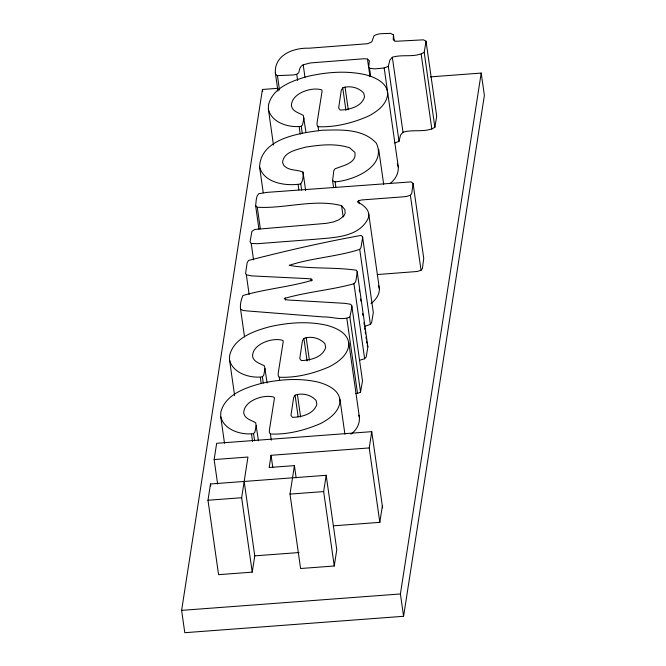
<?xml version="1.0" encoding="UTF-8"?>
<svg xmlns="http://www.w3.org/2000/svg" width="666" height="666" viewBox="0 0 666 666"><rect width="100%" height="100%" fill="white"/><g stroke="black" fill="none" stroke-linecap="round" stroke-linejoin="round"><path stroke-width="1" d="M258.957 229.129L255.594 205.494C256.418 201.598 255.644 196.761 258.716 193.739L266.941 192.382L411.138 181.885L413.07 183.416L423.743 258.425L422.394 268.531L421.045 270.263L417.166 271.495L377.264 274.55M224.5 443.19L220.696 416.475L220.804 412.329C224.991 394.597 245.421 387.695 261.03 383.483C279.62 379.304 299.217 377.805 317.948 382.068C327.514 384.59 340.917 390.526 339.885 402.397C338.42 412.454 329.212 418.947 320.804 423.426C305.086 430.278 287.562 434.773 270.413 434.016L269.447 432.567L269.355 430.378L274.409 398.451L274.159 397.269C264.544 393.789 243.456 400.499 243.748 413.17C244.88 419.047 251.415 420.113 255.694 422.752L258.45 440.792M234.623 395.654L229.504 359.69L229.612 355.544C233.799 337.812 254.229 330.91 269.838 326.698C288.428 322.519 308.025 321.02 326.756 325.283C336.322 327.805 349.725 333.741 348.693 345.612C347.227 355.677 338.02 362.162 329.612 366.641C313.902 373.493 296.37 377.988 279.22 377.231L278.255 375.782L278.163 373.593L283.216 341.666L282.975 340.484C273.351 337.004 252.264 343.714 252.556 356.385C253.688 362.262 260.223 363.328 264.502 365.967L267.116 382.983M348.751 342.466L359.424 417.474C359.856 424.117 356.293 430.386 350.932 434.165M263.253 192.782L259.598 167.099C260.439 138.528 299.325 133.083 321.969 130.245C340.567 129.795 362.795 128.363 376.398 143.248C387.079 166.617 353.221 180.544 335.09 181.868L332.584 180.586L333.808 170.596L334.94 168.881C342.366 165.667 357.151 163.353 354.845 152.306L349.592 147.769C335.206 143.073 319.797 144.872 305.145 147.228C297.019 149.7 283.158 151.923 282.609 162.646L283.716 165.285C288.636 171.079 296.845 169.314 303.022 172.119L305.652 190.609M277.963 91.134L275.333 72.636C274.5 54.745 293.698 47.636 309.024 48.21L367.574 43.715L371.753 41.933L374.001 35.789C378.846 32.751 384.998 33.941 390.418 33.3L393.431 34.857L393.24 39.585L395.462 41.3L423.426 39.835L426.032 41.209L424.2 52.298C414.885 58.042 402.614 53.971 392.341 57.259L389.835 60.115L388.328 66.359L384.174 67.982L398.285 166.95C398.709 173.593 395.154 179.862 389.793 183.641M273.485 145.13L268.365 109.166L268.473 105.02C272.66 87.288 293.09 80.386 308.691 76.165C327.289 71.995 346.886 70.496 365.617 74.758C375.183 77.281 388.586 83.217 387.554 95.088C386.089 105.145 376.881 111.638 368.473 116.109C352.755 122.969 335.231 127.464 318.082 126.706L317.116 125.258L317.024 123.06L322.078 91.142L321.828 89.96C312.204 86.48 291.125 93.19 291.417 105.861C292.549 111.738 299.076 112.795 303.363 115.443L305.977 132.459M249.126 294.372L246.353 274.85L245.596 273.435L247.161 262.629L248.585 260.431C285.656 250.949 323.376 242.183 361.014 235.439L362.554 236.688L362.645 237.521L360.972 247.594L359.723 249.367C336.904 256.793 311.979 257.842 289.21 265.343C311.03 269.206 334.324 266.941 356.485 270.254L357.209 271.878L356.135 279.504L355.552 281.851L353.954 283.749C331.135 290.093 306.934 291.816 284.282 298.51L285.514 299.625L288.17 300L345.171 303.371L350.766 304.32L351.815 305.919L351.706 308.017L349.875 317.066L360.547 392.074L357.517 393.456L355.786 393.456M413.07 183.416L411.721 193.523L410.373 195.246L406.493 196.487L402.314 196.903L361.863 199.933L358.724 200.641L357.342 201.848C363.628 205.028 371.462 210.872 367.907 218.972C358.275 237.612 333.649 237.462 315.135 239.277L257.467 243.706L251.224 243.44L250.058 241.85L251.906 231.343L254.911 229.437L326.382 223.343L333.45 221.953L338.961 219.78L343.906 215.851L345.171 213.286L344.871 209.59L341.583 205.644C316.025 199.001 288.095 207.775 262.121 207.417L257.267 207.259L255.594 205.494M368.714 213.778L379.387 288.786C379.603 294.888 375.507 299.966 371.012 303.663M357.209 271.878L367.882 346.886L366.225 356.859L364.635 358.758L359.407 360.306M430.403 76.873L481.21 73.06L484.382 95.38L403.588 616.291L184.79 632.7L181.618 610.372L262.412 89.469L277.972 88.303M217.624 484.032L214.144 459.565L216.666 443.29L371.753 431.66L382.609 507.933M244.164 481.451L254.762 555.86L252.231 572.144L218.573 574.666L207.983 500.249L210.506 483.974L326.182 475.299L336.771 549.708L334.249 565.992L300.591 568.514L290.001 494.097L294.414 465.617L269.172 467.507L271.062 455.294L369.23 447.935L371.753 431.66M252.231 572.144L241.641 497.727L247.952 457.034L214.144 459.565M334.249 565.992L323.659 491.575L326.182 475.299M333.325 525.84L379.82 522.352L382.351 506.068M403.588 616.291L400.408 593.964L481.21 73.06M303.929 118.073L302.572 124.725L301.248 126.29C288.936 128.03 271.312 122.594 268.365 109.166M265.068 368.598L263.711 375.249L262.387 376.814C250.083 378.554 232.451 373.118 229.504 359.69M256.26 425.383L254.903 432.034L253.58 433.599C241.275 435.339 223.643 429.903 220.696 416.475M394.855 142.99L399.001 141.367L400.516 135.123L403.013 132.268C413.286 128.979 425.557 133.05 434.873 127.306L436.705 116.225L426.032 41.209M360.547 392.074L362.495 380.927L351.815 305.919M342.74 87.862L341.283 90.276L338.636 108.034L340.16 110.065C349.334 109.757 361.563 106.86 364.518 96.92L363.794 93.198C358.891 87.504 349.825 85.281 342.74 87.862L345.954 110.473M303.879 338.395L302.422 340.809L299.775 358.558L301.307 360.589C310.473 360.281 322.702 357.384 325.657 347.444L324.933 343.731C320.03 338.028 310.964 335.806 303.879 338.395L307.093 360.997M295.071 395.179L293.614 397.594L290.967 415.343L292.499 417.374C301.665 417.066 313.894 414.169 316.85 404.229L316.125 400.516C311.222 394.813 302.156 392.59 295.071 395.179L298.143 416.75M364.56 326.39L370.396 324.375L371.645 322.61L373.318 312.529L362.554 236.688M259.598 167.099C264.111 183.375 286.621 186.347 300.757 183.916C303.172 180.694 303.28 176.015 303.022 172.119M275.333 72.636L275.699 74.492L277.439 75.633L293.281 74.958L296.745 74.276L298.718 72.769L299.842 68.282L301.115 66.35L303.205 64.785L310.531 62.92L364.16 58.741L367.465 59.066L369.372 60.764L368.731 66.991L369.555 68.315L370.721 76.54M246.353 274.85L251.823 275.907L307.734 278.629L311.039 278.954L312.479 280.153C289.743 286.996 265.651 288.869 242.924 295.538C241.109 299.767 239.877 304.662 240.584 309.232L243.107 310.456L247.252 310.93L323.46 316.949C332.126 316.641 341.666 320.687 349.875 317.066M384.174 67.982L374.717 68.898L369.555 68.315M207.983 500.249L241.641 497.727M290.001 494.097L323.659 491.575M254.762 555.86L299.001 552.547M181.618 610.372L400.408 593.964M367.157 345.263L367.882 346.886M378.563 285.706L379.387 288.786M397.361 163.819L398.285 166.95M358.733 415.126L359.424 417.474M424.2 52.298L434.873 127.306M421.187 54.254L431.868 129.262M393.431 34.857L394.305 41.017M392.341 57.259L403.013 132.268M410.373 195.246L421.045 270.263M388.328 66.359L399.001 141.367M367.465 59.066L369.955 76.54M378.704 149.359L383.674 184.299M345.038 87.013L348.26 109.615M358.724 200.641L359.157 203.729M359.723 249.367L370.396 324.375M359.265 289.777L359.557 291.833M360.581 299.026L360.872 301.082M362.629 313.411L362.92 315.468M363.944 322.66L364.235 324.717M364.677 327.797L364.968 329.853M365.259 331.901L365.551 333.957M365.992 337.046L366.283 339.094M366.575 341.15L366.866 343.206M353.954 283.749L364.635 358.758M341.583 205.644L343.198 216.95M335.09 181.868L335.822 187.004M332.584 180.586L333.608 187.779M369.23 447.935L379.82 522.352M346.844 318.44L357.517 393.456M318.082 126.706L318.664 130.811M303.205 64.785L304.961 77.114M296.745 74.276L297.627 80.444M301.248 126.29L302.272 133.483M339.943 399.25L344.913 434.182M299.2 126.915L300.224 134.107M300.757 183.916L301.631 190.085M298.127 184.798L298.859 189.935M311.039 278.954L311.33 281.01M277.439 75.633L279.487 90.018M306.177 337.537L309.399 360.14M262.412 89.469L262.704 91.5M285.239 297.918L285.531 299.975M297.369 394.322L300.591 416.924M294.414 465.617L296.162 477.847M257.267 207.259L260.339 228.838M279.22 377.231L279.662 380.311M251.224 243.44L253.563 259.882M262.387 376.814L263.261 382.983M270.413 434.016L271.287 440.176M260.339 377.439L261.214 383.608M271.062 455.294L272.81 467.532M240.584 309.232L244.53 336.971M253.58 433.599L254.603 440.792M251.532 434.224L252.556 441.416M210.506 483.974L210.797 486.013"/></g></svg>
